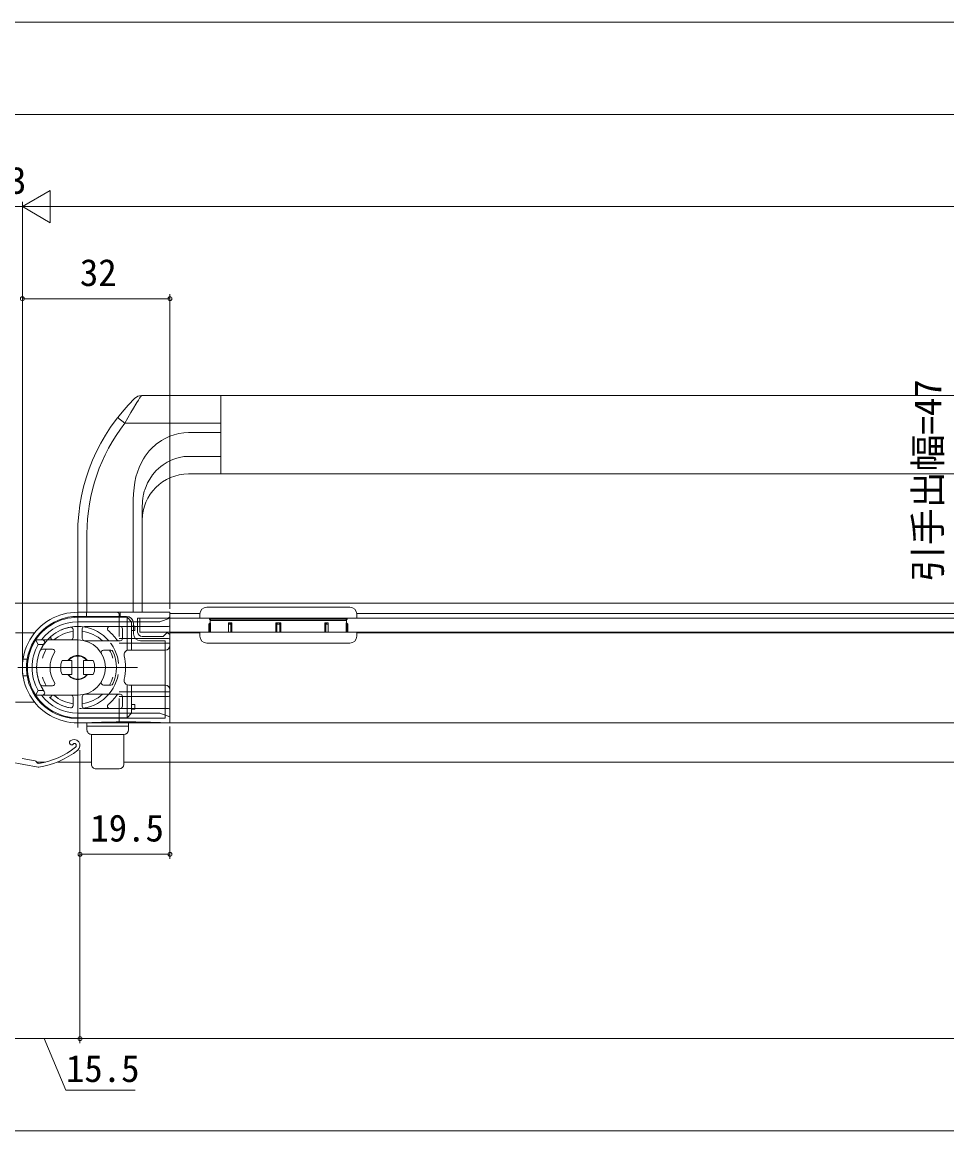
# Model space of a CAD drawing. Units: millimetres, scale not verified. Extents: x -1188 to -194, y -840 to 760.
# Drawn here: x -854.5 to -654.1, y 2 to 242.5 of the extents above; entities that cross this region are included whole.
import ezdxf
from ezdxf.enums import TextEntityAlignment as Align

# ---------------------------------------------------------------- set-up
doc = ezdxf.new("R2010")
doc.units = ezdxf.units.MM
doc.header["$LTSCALE"] = 4
doc.linetypes.add('DASHED1', pattern=[1.8, 1.2, -0.6])
for name, color, linetype, lineweight in [('0-3_YKK_D', 6, 'Continuous', 9), ('0-4_YKK_11', 7, 'Continuous', 9), ('0-5_YKK_12', 2, 'Continuous', 9), ('0-7_YKK_13', 4, 'Continuous', 9)]:
    doc.layers.add(name, color=color, linetype=linetype, lineweight=lineweight)
doc.styles.add('ＭＳ ゴシック', font='')
doc.styles.get('ＭＳ ゴシック').set_extended_font_data('MS Gothic')

msp = doc.modelspace()

# ---------------------------------------------------------------- linework, layer by layer
at = {"layer": '0-3_YKK_D'}
for p, q in [((-860.497, 242.482), (-272.5, 242.482)), ((-866.497, 222.482), (-854.373, 222.482)), ((-859.497, 222.482), (-273.5, 222.482)), ((-854.495, 202.482), (-848.433, 205.982)), ((-848.433, 198.982), (-848.433, 205.982)), ((-857.497, 202.482), (-854.495, 202.482)), ((-854.495, 103.482), (-854.495, 203.482)), ((-854.495, 103.482), (-854.495, 203.482)), ((-854.495, 202.482), (-842.37, 202.482)), ((-854.495, 202.482), (-848.433, 198.982)), ((-847.495, 202.482), (-285.501, 202.482)), ((-854.495, 103.482), (-854.495, 183.482)), ((-822.495, 115.182), (-822.495, 183.482)), ((-822.495, 182.482), (-854.495, 182.482)), ((-822.495, 89.682), (-822.495, 60.982)), ((-841.997, 84.582), (-841.997, 60.982)), ((-841.997, 84.582), (-841.997, 20.982)), ((-841.997, 84.582), (-841.997, 20.982)), ((-841.997, 61.982), (-822.495, 61.982)), ((-857.497, 21.982), (-841.997, 21.982)), ((-849.747, 21.982), (-845.047, 10.819)), ((-841.997, 21.982), (-347.497, 21.982)), ((-845.047, 10.819), (-830.007, 10.819)), ((-857.497, 1.982), (-275.5, 1.982))]:
    msp.add_line(p, q, dxfattribs=at)
for centre in [(-854.495, 182.482), (-822.495, 182.482), (-841.997, 61.982), (-822.495, 61.982), (-841.997, 21.982), (-841.997, 21.982)]:
    msp.add_circle(centre, 0.425, dxfattribs=at)
at = {"layer": '0-4_YKK_11'}
for p, q in [((-822.495, 114.482), (-842.495, 114.482)), ((-831.895, 113.582), (-842.495, 113.582)), ((-829.495, 113.182), (-822.995, 113.182)), ((-829.495, 110.182), (-829.495, 113.182)), ((-822.995, 113.182), (-822.495, 113.482)), ((-822.495, 113.482), (-822.495, 114.482)), ((-830.395, 109.782), (-830.395, 112.082)), ((-823.495, 108.282), (-828.895, 108.282)), ((-823.995, 109.182), (-828.495, 109.182)), ((-823.495, 109.682), (-823.995, 109.182)), ((-823.195, 109.982), (-823.495, 109.682)), ((-823.495, 91.482), (-823.495, 108.282)), ((-822.995, 109.982), (-823.195, 109.982)), ((-822.495, 109.682), (-822.995, 109.982)), ((-822.495, 90.482), (-822.495, 109.682)), ((-843.995, 91.484), (-843.968, 91.482)), ((-843.968, 91.482), (-823.495, 91.482)), ((-843.968, 91.482), (-823.495, 91.482)), ((-842.495, 90.482), (-840.502, 90.482)), ((-840.502, 90.482), (-840.488, 90.482)), ((-823.502, 90.482), (-823.488, 90.482)), ((-823.488, 90.482), (-822.495, 90.482))]:
    msp.add_line(p, q, dxfattribs=at)
for centre, radius, start, end in [((-842.495, 102.482), 12, 89.99997, 269.99998), ((-842.495, 102.482), 11.1, 89.99997, 262.23291), ((-831.895, 112.082), 1.5, 359.99998, 89.99997), ((-828.895, 109.782), 1.5, 179.99998, 269.99997), ((-828.495, 110.182), 1, 179.99998, 269.99997), ((-831.995, -90.044), 180.726, 87.30644, 92.69351)]:
    msp.add_arc(centre, radius, start, end, dxfattribs=at)
at = {"layer": '0-5_YKK_12'}
for p, q in [((-612.51, 161.482), (-811.483, 161.482)), ((-612.51, 144.482), (-811.483, 144.482)), ((-857.497, 116.482), (-275.5, 116.482)), ((-822.495, 114.182), (-822.495, 90.482)), ((-815.992, 114.182), (-822.495, 114.182)), ((-601.498, 114.182), (-781.998, 114.182)), ((-822.495, 109.982), (-815.995, 109.982)), ((-781.995, 109.982), (-601.498, 109.982)), ((-822.495, 90.482), (-530.886, 90.482)), ((-851.431, 81.982), (-849.492, 81.982)), ((-846.89, 81.982), (-839.496, 81.982)), ((-832.496, 81.982), (-520.58, 81.982))]:
    msp.add_line(p, q, dxfattribs=at)
at = {"layer": '0-7_YKK_13'}
for p, q in [((-811.483, 161.482), (-828.682, 161.482)), ((-811.483, 144.482), (-811.483, 161.482)), ((-832.263, 155.482), (-833.842, 156.71)), ((-832.263, 155.482), (-811.483, 155.482)), ((-818.483, 148.288), (-811.483, 148.288)), ((-811.483, 144.482), (-818.483, 144.482)), ((-830.483, 114.482), (-830.483, 137.549)), ((-828.483, 114.482), (-828.483, 137.549)), ((-842.483, 131.532), (-842.483, 114.482)), ((-840.483, 114.482), (-840.483, 131.532)), ((-842.495, 115.482), (-842.495, 89.482)), ((-842.495, 114.482), (-822.495, 114.482)), ((-842.495, 113.382), (-831.795, 113.382)), ((-840.483, 114.482), (-842.483, 114.482)), ((-840.583, 113.582), (-840.583, 114.482)), ((-840.583, 113.582), (-833.282, 113.582)), ((-830.483, 114.482), (-840.483, 114.482)), ((-833.282, 113.582), (-833.282, 114.482)), ((-831.795, 113.382), (-831.795, 106.216)), ((-830.795, 112.382), (-831.795, 113.382)), ((-828.483, 114.482), (-830.483, 114.482)), ((-828.995, 110.182), (-828.995, 113.182)), ((-594.998, 113.182), (-828.995, 113.182)), ((-828.995, 111.182), (-828.995, 113.182)), ((-822.495, 113.182), (-824.703, 112.378)), ((-822.495, 114.482), (-822.495, 111.681)), ((-815.995, 114.082), (-815.995, 113.182)), ((-813.895, 113.182), (-813.895, 112.982)), ((-784.095, 112.982), (-784.095, 113.182)), ((-781.995, 113.182), (-781.995, 114.082)), ((-843.495, 110.747), (-843.495, 108.982)), ((-830.795, 112.382), (-842.495, 112.382)), ((-841.495, 110.882), (-841.495, 108.806)), ((-840.995, 111.382), (-833.295, 111.382)), ((-832.795, 110.882), (-832.795, 108.78)), ((-830.795, 112.382), (-830.795, 106.28)), ((-824.703, 112.378), (-830.795, 112.378)), ((-830.795, 111.482), (-830.095, 111.482)), ((-830.095, 110.482), (-830.095, 111.482)), ((-822.795, 111.381), (-830.095, 111.381)), ((-813.745, 112.182), (-814.038, 111.889)), ((-814.038, 111.892), (-814.038, 110.182)), ((-814.037, 111.89), (-814.016, 111.91)), ((-814.035, 111.892), (-814.037, 111.89)), ((-814.016, 111.91), (-813.969, 111.956)), ((-813.969, 111.956), (-813.891, 112.031)), ((-813.895, 112.982), (-784.095, 112.982)), ((-813.895, 112.982), (-813.595, 112.682)), ((-813.736, 112.182), (-813.891, 112.031)), ((-813.891, 112.031), (-813.891, 110.182)), ((-813.745, 112.682), (-784.245, 112.682)), ((-813.745, 112.682), (-813.745, 112.182)), ((-784.395, 112.682), (-813.595, 112.682)), ((-809.778, 112.031), (-809.778, 112.182)), ((-809.778, 112.031), (-809.756, 111.946)), ((-809.778, 110.182), (-809.778, 112.031)), ((-809.756, 111.946), (-809.702, 111.901)), ((-809.702, 111.901), (-809.612, 111.89)), ((-809.612, 111.89), (-809.513, 111.91)), ((-809.513, 111.91), (-809.403, 111.956)), ((-809.403, 111.956), (-809.278, 112.031)), ((-809.059, 112.182), (-809.278, 112.031)), ((-809.278, 112.031), (-809.278, 110.182)), ((-799.504, 110.182), (-799.504, 112.182)), ((-799.348, 112.031), (-799.504, 112.182)), ((-799.504, 112.182), (-798.486, 112.182)), ((-799.348, 110.182), (-799.348, 112.031)), ((-798.486, 112.182), (-798.641, 112.031)), ((-798.641, 112.031), (-798.641, 110.182)), ((-798.486, 112.182), (-798.486, 110.182)), ((-788.711, 112.031), (-788.931, 112.182)), ((-788.711, 112.031), (-788.566, 111.946)), ((-788.711, 110.182), (-788.711, 112.031)), ((-788.566, 111.946), (-788.446, 111.901)), ((-788.446, 111.901), (-788.339, 111.89)), ((-788.339, 111.89), (-788.27, 111.91)), ((-788.27, 111.91), (-788.227, 111.956)), ((-788.227, 111.956), (-788.211, 112.031)), ((-788.211, 112.182), (-788.211, 112.031)), ((-788.211, 112.031), (-788.211, 110.182)), ((-784.395, 112.682), (-784.095, 112.982)), ((-784.098, 112.031), (-784.254, 112.182)), ((-784.245, 112.182), (-784.245, 112.682)), ((-783.952, 111.889), (-784.245, 112.182)), ((-784.098, 110.182), (-784.098, 112.031)), ((-783.952, 110.182), (-783.952, 111.892)), ((-855.995, 109.982), (-851.862, 109.982)), ((-851.588, 108.405), (-851.042, 107.477)), ((-842.495, 108.482), (-851.322, 108.482)), ((-833.295, 108.28), (-840.95, 108.28)), ((-830.795, 110.482), (-830.095, 110.482)), ((-822.795, 108.782), (-830.795, 108.782)), ((-594.998, 110.182), (-828.995, 110.182)), ((-822.495, 108.532), (-822.495, 107.279)), ((-815.995, 110.182), (-815.995, 109.282)), ((-781.995, 109.282), (-781.995, 110.182)), ((-849.881, 107.477), (-851.042, 107.477)), ((-847.972, 106.482), (-850.141, 106.482)), ((-835.316, 106.28), (-836.893, 106.28)), ((-831.443, 106.28), (-823.495, 106.28)), ((-822.495, 107.782), (-830.795, 107.782)), ((-854.359, 104.282), (-853.245, 104.282)), ((-845.877, 103.982), (-843.745, 103.982)), ((-843.745, 100.982), (-843.745, 103.982)), ((-839.113, 103.982), (-841.245, 103.982)), ((-841.245, 100.982), (-841.245, 103.982)), ((-829.495, 102.482), (-855.495, 102.482)), ((-854.359, 100.682), (-853.245, 100.682)), ((-845.877, 100.982), (-843.745, 100.982)), ((-839.113, 100.982), (-841.245, 100.982)), ((-835.316, 98.684), (-836.893, 98.684)), ((-831.795, 98.748), (-831.795, 91.582)), ((-831.443, 98.684), (-823.495, 98.684)), ((-830.795, 98.684), (-830.795, 92.582)), ((-851.588, 96.559), (-851.042, 97.486)), ((-842.495, 96.482), (-851.322, 96.482)), ((-849.881, 97.486), (-851.042, 97.486)), ((-847.972, 98.482), (-850.141, 98.482)), ((-833.295, 96.684), (-840.95, 96.684)), ((-822.495, 97.182), (-830.795, 97.182)), ((-822.495, 96.432), (-822.495, 97.684)), ((-855.995, 94.982), (-851.862, 94.982)), ((-843.495, 95.982), (-843.495, 94.217)), ((-841.495, 96.157), (-841.495, 94.082)), ((-832.795, 94.082), (-832.795, 96.184)), ((-822.795, 96.182), (-830.795, 96.182)), ((-830.795, 94.482), (-830.095, 94.482)), ((-830.095, 94.482), (-830.095, 93.482)), ((-830.795, 92.582), (-842.495, 92.582)), ((-842.495, 91.582), (-831.795, 91.582)), ((-840.995, 93.582), (-833.295, 93.582)), ((-830.795, 92.582), (-831.795, 91.582)), ((-830.795, 93.482), (-830.095, 93.482)), ((-824.703, 92.585), (-830.795, 92.585)), ((-822.795, 93.582), (-830.095, 93.582)), ((-822.495, 91.782), (-824.703, 92.585)), ((-822.495, 93.282), (-822.495, 90.482)), ((-822.495, 90.482), (-842.495, 90.482)), ((-831.496, 90.482), (-840.496, 90.482)), ((-840.496, 90.482), (-840.496, 88.982)), ((-831.496, 89.782), (-840.496, 89.782)), ((-831.496, 88.982), (-831.496, 90.482)), ((-839.496, 81.482), (-839.496, 87.982)), ((-832.496, 87.982), (-839.496, 87.982)), ((-832.496, 81.482), (-832.496, 87.982)), ((-851.052, 80.887), (-857.252, 82.036)), ((-854.562, 82.758), (-851.679, 82.224)), ((-838.496, 80.482), (-833.496, 80.482))]:
    msp.add_line(p, q, dxfattribs=at)
at = {"layer": '0-7_YKK_13', "linetype": 'DASHED1'}
for p, q in [((-833.498, 113.982), (-833.498, 107.782)), ((-830.095, 111.381), (-833.488, 111.381)), ((-830.795, 108.782), (-833.488, 108.782)), ((-830.795, 107.782), (-833.498, 107.782)), ((-830.795, 97.182), (-833.498, 97.182)), ((-833.498, 90.982), (-833.498, 97.182)), ((-830.795, 96.182), (-833.488, 96.182)), ((-830.095, 93.582), (-833.488, 93.582))]:
    msp.add_line(p, q, dxfattribs=at)
at = {"layer": '0-7_YKK_13'}
for points in [[(-832.263, 155.482), (-831.632, 156.667), (-830.994, 157.802), (-830.431, 158.759), (-829.901, 159.622), (-829.689, 159.958), (-829.346, 160.49), (-829.059, 160.925), (-828.874, 161.201), (-828.747, 161.387), (-828.682, 161.482)], [(-811.483, 153.442), (-818.483, 153.442), (-819.514, 153.392), (-820.535, 153.244), (-821.547, 152.996), (-822.499, 152.668), (-823.415, 152.256), (-824.297, 151.761), (-825.446, 150.947), (-826.487, 150.003), (-826.967, 149.482), (-827.42, 148.928), (-827.845, 148.342), (-828.243, 147.724), (-828.742, 146.823), (-829.176, 145.872), (-829.547, 144.871), (-829.854, 143.818), (-830.097, 142.714), (-830.287, 141.474), (-830.411, 140.141), (-830.465, 138.941), (-830.483, 137.549)], [(-828.483, 137.549), (-828.472, 138.082), (-828.436, 138.627), (-828.373, 139.183), (-828.281, 139.746), (-828.219, 140.053), (-828.143, 140.374), (-828.054, 140.709), (-827.948, 141.058), (-827.824, 141.418), (-827.682, 141.79), (-827.346, 142.535), (-826.882, 143.368), (-826.261, 144.267), (-825.455, 145.197), (-824.957, 145.677), (-824.463, 146.096), (-823.981, 146.46), (-823.515, 146.773), (-823.071, 147.039), (-822.653, 147.264), (-822.265, 147.45), (-821.618, 147.717), (-821.001, 147.922), (-820.419, 148.073), (-819.454, 148.234), (-818.483, 148.288)], [(-814.495, 115.582), (-798.995, 115.582), (-783.495, 115.582)], [(-815.995, 113.182), (-798.995, 113.182), (-781.995, 113.182)], [(-813.745, 112.182), (-813.736, 112.182), (-813.736, 110.182)], [(-809.778, 112.182), (-809.059, 112.182), (-809.059, 110.182)], [(-788.931, 110.182), (-788.931, 112.182), (-788.211, 112.182)], [(-784.254, 110.182), (-784.254, 112.182), (-784.245, 112.182)], [(-781.995, 110.182), (-798.995, 110.182), (-815.995, 110.182)], [(-783.495, 107.782), (-798.995, 107.782), (-814.495, 107.782)]]:
    msp.add_lwpolyline(points, dxfattribs=at)
for centre, radius, start, end in [((-828.682, 159.482), 2, 89.99997, 134.22011), ((-801.483, 131.532), 41, 134.22011, 179.99997), ((-801.483, 131.532), 39, 142.11331, 179.99997), ((-818.483, 134.482), 10, 89.99997, 179.99997), ((-814.495, 114.082), 1.5, 90, 180), ((-783.495, 114.082), 1.5, 0, 90), ((-842.495, 102.482), 12, 89.99997, 269.99997), ((-842.495, 102.482), 10.9, 89.99997, 269.99997), ((-842.495, 102.482), 9.9, 89.99997, 142.69478), ((-842.495, 102.482), 8.9, 100.28653, 129.30275), ((-843.995, 110.747), 0.5, 359.99997, 100.28653), ((-840.995, 110.882), 0.5, 89.99997, 179.99997), ((-842.495, 102.482), 8.9, 40.64957, 82.10719), ((-835.549, 110.882), 0.5, 89.99997, 230.41158), ((-833.295, 110.882), 0.5, 359.99997, 89.99997), ((-822.795, 111.681), 0.3, 269.99997, 359.99997), ((-798.995, 112.398), 0.509, 226.02, 313.97998), ((-754.286, 142.576), 42.682, 225.69565, 225.96402), ((-851.322, 107.982), 0.5, 89.99997, 148.07245), ((-850.141, 107.982), 0.5, 324.62343, 89.99997), ((-847.816, 108.982), 0.5, 129.30275, 269.99997), ((-842.495, 102.482), 7.901, 97.27135, 130.58743), ((-843.995, 108.982), 0.5, 269.99997, 359.99997), ((-842.495, 102.482), 6, 269.99997, 89.99997), ((-842.495, 102.482), 7.901, 47.20702, 82.72861), ((-840.995, 108.806), 0.5, 179.99997, 256.65761), ((-842.495, 102.482), 10.4, 35.2941, 50.41158), ((-833.598, 108.78), 0.5, 215.2941, 269.99997), ((-833.295, 108.78), 0.5, 269.99997, 359.99997), ((-822.795, 108.482), 0.3, 359.99997, 89.99997), ((-814.495, 109.282), 1.5, 180, 270), ((-783.495, 109.282), 1.5, 270, 0), ((-842.495, 102.482), 9.9, 149.69521, 210.30473), ((-842.395, 102.482), 9, 144.62343, 215.37651), ((-850.141, 105.982), 0.5, 89.99997, 155.68423), ((-842.495, 102.482), 7.901, 149.58389, 164.81134), ((-847.972, 105.982), 0.5, 327.42101, 89.99997), ((-836.893, 105.78), 0.5, 89.99997, 210.48706), ((-842.495, 102.482), 7.901, 15.18861, 28.72951), ((-835.316, 105.78), 0.5, 24.67273, 89.99997), ((-842.495, 102.482), 8.4, 335.32722, 24.67273), ((-831.443, 105.28), 1, 89.99997, 194.20636), ((-823.495, 107.279), 1, 269.99997, 359.99997), ((-842.495, 102.482), 12, 168.46301, 191.53694), ((-842.495, 102.482), 6, 147.42101, 212.57895), ((-842.495, 102.482), 3.7, 156.08344, 203.9165), ((-842.495, 102.482), 2.6, 35.23439, 144.76556), ((-842.495, 102.482), 2.5, 36.86987, 143.13008), ((-842.495, 102.482), 3.7, 336.08344, 23.9165), ((-842.495, 102.482), 10.4, 345.79358, 14.20636), ((-850.141, 98.982), 0.5, 204.31572, 269.99997), ((-842.495, 102.482), 7.901, 195.18861, 210.41606), ((-847.972, 98.982), 0.5, 269.99997, 32.57895), ((-842.495, 102.482), 2.6, 215.23439, 324.76556), ((-842.495, 102.482), 2.5, 216.86987, 323.13008), ((-836.893, 99.184), 0.5, 149.51289, 269.99997), ((-842.495, 102.482), 7.901, 331.27045, 344.81134), ((-835.316, 99.184), 0.5, 269.99997, 335.32722), ((-831.443, 99.684), 1, 165.79358, 269.99997), ((-823.495, 97.684), 1, 359.99997, 89.99997), ((-851.322, 96.982), 0.5, 211.92751, 269.99997), ((-842.495, 102.482), 9.9, 217.30518, 269.99997), ((-850.141, 96.982), 0.5, 269.99997, 35.37651), ((-847.816, 95.982), 0.5, 89.99997, 230.6972), ((-842.495, 102.482), 7.901, 229.41251, 262.72861), ((-843.995, 95.982), 0.5, 359.99997, 89.99997), ((-842.495, 102.482), 7.901, 277.27135, 312.79292), ((-840.995, 96.157), 0.5, 103.34235, 179.99997), ((-842.495, 102.482), 8.9, 277.89275, 319.35039), ((-842.495, 102.482), 10.4, 309.58838, 324.70584), ((-833.598, 96.184), 0.5, 89.99997, 144.70584), ((-833.295, 96.184), 0.5, 359.99997, 89.99997), ((-822.795, 96.482), 0.3, 269.99997, 359.99997), ((-842.495, 102.482), 8.9, 230.6972, 259.71341), ((-843.995, 94.217), 0.5, 259.71341, 359.99997), ((-840.995, 94.082), 0.5, 179.99997, 269.99997), ((-835.549, 94.082), 0.5, 129.58838, 269.99997), ((-833.295, 94.082), 0.5, 269.99997, 359.99997), ((-822.795, 93.282), 0.3, 359.99997, 89.99997), ((-843.797, 86.206), 0.5, 128.68217, 323.04369), ((-843.297, 85.582), 1.3, 308.80551, 128.68217), ((-839.496, 88.982), 1, 180.00002, 270.00002), ((-832.496, 88.982), 1, 270.00002, 0.00002), ((-853.449, 98.206), 17.5, 278.19655, 308.80551), ((-853.449, 98.206), 16.7, 278.77042, 308.80551), ((-843.158, 85.725), 0.3, 45.86293, 143.04369), ((-843.297, 85.582), 0.5, 308.80551, 45.86293), ((-851.733, 81.929), 0.3, 19.49651, 79.49651), ((-850.979, 82.196), 0.5, 199.49651, 278.77042), ((-850.997, 81.182), 0.3, 259.49651, 278.19655), ((-838.496, 81.482), 1, 180.00002, 270.00002), ((-833.496, 81.482), 1, 270.00002, 0.00002)]:
    msp.add_arc(centre, radius, start, end, dxfattribs=at)
at = {"layer": '0-7_YKK_13', "linetype": 'DASHED1'}
for centre, radius, start, end in [((-833.998, 113.982), 0.5, 359.99997, 89.99997), ((-842.495, 102.482), 8.9, 82.10719, 179.99997), ((-842.495, 102.482), 8.9, 319.35039, 40.64957), ((-842.495, 102.482), 8.9, 179.99997, 277.89275), ((-833.998, 90.982), 0.5, 269.99997, 359.99997)]:
    msp.add_arc(centre, radius, start, end, dxfattribs=at)

# ---------------------------------------------------------------- texts
at = {"layer": '0-3_YKK_D', "color": 4, "style": 'ＭＳ ゴシック'}
for s, p in [('3', (-857.596, 203.482)), ('32', (-842.015, 183.482)), ('19.5', (-839.766, 62.982)), ('15.5', (-845.047, 10.819))]:
    msp.add_text(s, height=5.865, dxfattribs=at).set_placement(p, align=Align.BOTTOM_LEFT)
msp.add_text('引手出幅=47', height=5.865, rotation=90, dxfattribs=at).set_placement((-653.51, 121.022), align=Align.BOTTOM_LEFT)

doc.saveas('drawing.dxf')
